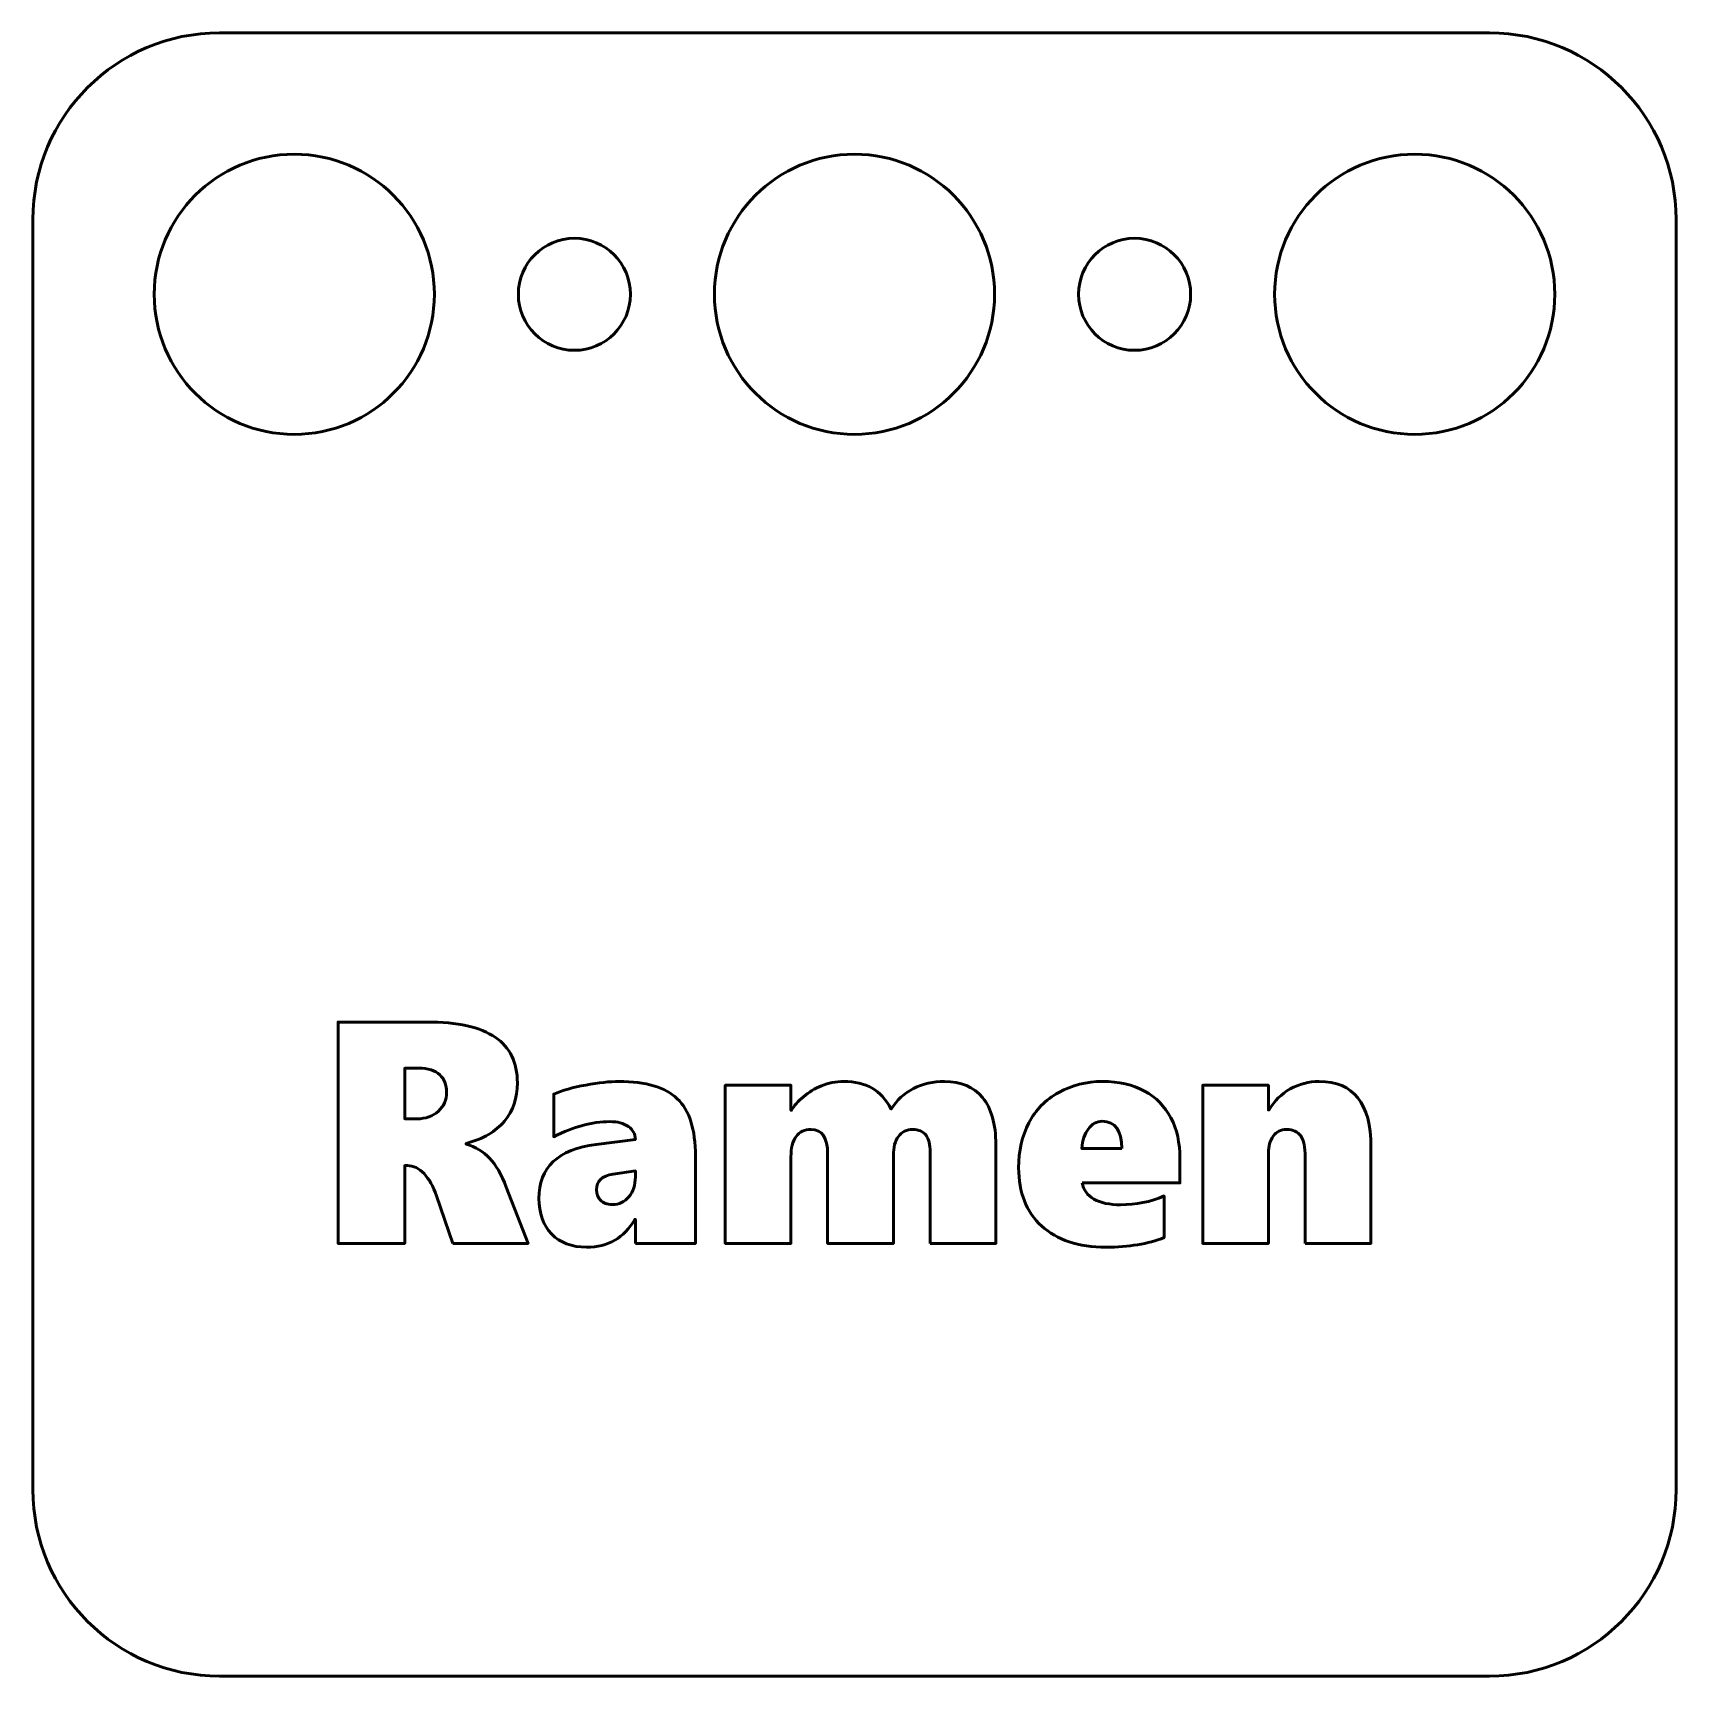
# Model space of a CAD drawing. Header units: centimetres. Extents: x -15.7 to 15.7, y -6.7 to 6.7.
# Drawn here: x -11.2 to -6.8, y -6.7 to -2.3 of the extents above; entities that cross this region are included whole.
import ezdxf

# ---------------------------------------------------------------- set-up
doc = ezdxf.new("R2010")
doc.units = ezdxf.units.CM
doc.header["$MEASUREMENT"] = 0
doc.layers.add('Layer 1', color=7, linetype='Continuous')

msp = doc.modelspace()

# ---------------------------------------------------------------- linework, layer by layer
at = {"layer": 'Layer 1', "lineweight": 53}
for centre, major_axis in [((-10.49999, -3.00001), (0, 0.37501)), ((-8.99999, -3.00001), (0, 0.37501)), ((-7.49999, -3.00001), (0, 0.37501)), ((-9.75, -3), (0, 0.15)), ((-8.25, -3), (0, 0.15))]:
    msp.add_ellipse(centre, major_axis=major_axis, ratio=1, dxfattribs=at)
msp.add_open_spline([(-11.2, -6.2), (-11.2, -6.2), (-11.2, -2.8), (-11.2, -2.8), (-11.2, -2.8), (-11.2, -2.52386), (-10.97614, -2.3), (-10.7, -2.3), (-10.7, -2.3), (-10.7, -2.3), (-7.3, -2.3), (-7.3, -2.3), (-7.3, -2.3), (-7.02386, -2.3), (-6.8, -2.52386), (-6.8, -2.8), (-6.8, -2.8), (-6.8, -2.8), (-6.8, -6.2), (-6.8, -6.2), (-6.8, -6.2), (-6.8, -6.47614), (-7.02386, -6.7), (-7.3, -6.7), (-7.3, -6.7), (-7.3, -6.7), (-10.7, -6.7), (-10.7, -6.7), (-10.7, -6.7), (-10.97614, -6.7), (-11.2, -6.47614), (-11.2, -6.2)], degree=3, knots=[0, 0, 0, 0, 0.1111111, 0.1111111, 0.1111111, 0.1111111, 0.2222222, 0.2222222, 0.2222222, 0.2222222, 0.3333333, 0.3333333, 0.3333333, 0.3333333, 0.4444444, 0.4444444, 0.4444444, 0.4444444, 0.5555556, 0.5555556, 0.5555556, 0.5555556, 0.6666667, 0.6666667, 0.6666667, 0.6666667, 0.7777778, 0.7777778, 0.7777778, 0.7777778, 1, 1, 1, 1], dxfattribs=at)
at = {"layer": 'Layer 1', "color": 5, "lineweight": 53}
for points, knots in [([(-10.07514, -5.54126), (-10.07514, -5.54126), (-10.11945, -5.41355), (-10.11945, -5.41355), (-10.11945, -5.41355), (-10.12791, -5.38844), (-10.13906, -5.36882), (-10.15261, -5.35443), (-10.15261, -5.35443), (-10.16629, -5.34018), (-10.18111, -5.33298), (-10.19706, -5.33298), (-10.19706, -5.33298), (-10.19706, -5.33298), (-10.20411, -5.33298), (-10.20411, -5.33298), (-10.20411, -5.33298), (-10.20411, -5.33298), (-10.20411, -5.54126), (-10.20411, -5.54126), (-10.20411, -5.54126), (-10.20411, -5.54126), (-10.38276, -5.54126), (-10.38276, -5.54126), (-10.38276, -5.54126), (-10.38276, -5.54126), (-10.38276, -4.94859), (-10.38276, -4.94859), (-10.38276, -4.94859), (-10.38276, -4.94859), (-10.14569, -4.94859), (-10.14569, -4.94859), (-10.14569, -4.94859), (-10.06272, -4.94859), (-10.00148, -4.96214), (-9.96196, -4.98937), (-9.96196, -4.98937), (-9.92245, -5.01647), (-9.9027, -5.05711), (-9.9027, -5.11143), (-9.9027, -5.11143), (-9.9027, -5.15222), (-9.91413, -5.18636), (-9.93713, -5.21388), (-9.93713, -5.21388), (-9.96013, -5.24154), (-9.99442, -5.26144), (-10.03986, -5.27385), (-10.03986, -5.27385), (-10.03986, -5.27385), (-10.03986, -5.27555), (-10.03986, -5.27555), (-10.03986, -5.27555), (-10.01474, -5.28317), (-9.99386, -5.29573), (-9.9772, -5.31308), (-9.9772, -5.31308), (-9.96041, -5.33044), (-9.94545, -5.35626), (-9.93233, -5.39041), (-9.93233, -5.39041), (-9.93233, -5.39041), (-9.87391, -5.54126), (-9.87391, -5.54126), (-9.87391, -5.54126), (-9.87391, -5.54126), (-10.07514, -5.54126), (-10.07514, -5.54126)], [0, 0, 0, 0, 0.0555556, 0.0555556, 0.0555556, 0.0555556, 0.1111111, 0.1111111, 0.1111111, 0.1111111, 0.1666667, 0.1666667, 0.1666667, 0.1666667, 0.2222222, 0.2222222, 0.2222222, 0.2222222, 0.2777778, 0.2777778, 0.2777778, 0.2777778, 0.3333333, 0.3333333, 0.3333333, 0.3333333, 0.3888889, 0.3888889, 0.3888889, 0.3888889, 0.4444444, 0.4444444, 0.4444444, 0.4444444, 0.5, 0.5, 0.5, 0.5, 0.5555556, 0.5555556, 0.5555556, 0.5555556, 0.6111111, 0.6111111, 0.6111111, 0.6111111, 0.6666667, 0.6666667, 0.6666667, 0.6666667, 0.7222222, 0.7222222, 0.7222222, 0.7222222, 0.7777778, 0.7777778, 0.7777778, 0.7777778, 0.8333333, 0.8333333, 0.8333333, 0.8333333, 0.8888889, 0.8888889, 0.8888889, 0.8888889, 1, 1, 1, 1]), ([(-10.09235, -5.13669), (-10.09235, -5.1168), (-10.09842, -5.10113), (-10.11056, -5.08956), (-10.11056, -5.08956), (-10.12255, -5.07799), (-10.1416, -5.0722), (-10.16742, -5.0722), (-10.16742, -5.0722), (-10.16742, -5.0722), (-10.20411, -5.0722), (-10.20411, -5.0722), (-10.20411, -5.0722), (-10.20411, -5.0722), (-10.20411, -5.20767), (-10.20411, -5.20767), (-10.20411, -5.20767), (-10.20411, -5.20767), (-10.17194, -5.20767), (-10.17194, -5.20767), (-10.17194, -5.20767), (-10.14795, -5.20767), (-10.12876, -5.2009), (-10.11422, -5.18749), (-10.11422, -5.18749), (-10.09969, -5.17395), (-10.09235, -5.15701), (-10.09235, -5.13669)], [0, 0, 0, 0, 0.125, 0.125, 0.125, 0.125, 0.25, 0.25, 0.25, 0.25, 0.375, 0.375, 0.375, 0.375, 0.5, 0.5, 0.5, 0.5, 0.625, 0.625, 0.625, 0.625, 0.75, 0.75, 0.75, 0.75, 1, 1, 1, 1]), ([(-9.58675, -5.54126), (-9.58675, -5.54126), (-9.58675, -5.47691), (-9.58675, -5.47691), (-9.58675, -5.47691), (-9.58675, -5.47691), (-9.58844, -5.47691), (-9.58844, -5.47691), (-9.58844, -5.47691), (-9.61652, -5.52658), (-9.65942, -5.55142), (-9.71728, -5.55142), (-9.71728, -5.55142), (-9.75721, -5.55142), (-9.78854, -5.53957), (-9.81112, -5.51586), (-9.81112, -5.51586), (-9.83369, -5.49215), (-9.84498, -5.46054), (-9.84498, -5.42089), (-9.84498, -5.42089), (-9.84498, -5.33778), (-9.7939, -5.28952), (-9.69174, -5.27639), (-9.69174, -5.27639), (-9.69174, -5.27639), (-9.58675, -5.26271), (-9.58675, -5.26271), (-9.58675, -5.26271), (-9.58675, -5.24888), (-9.59296, -5.23745), (-9.60538, -5.22856), (-9.60538, -5.22856), (-9.61765, -5.21967), (-9.6343, -5.21529), (-9.65533, -5.21529), (-9.65533, -5.21529), (-9.7026, -5.21529), (-9.75256, -5.22884), (-9.80519, -5.25593), (-9.80519, -5.25593), (-9.80519, -5.25593), (-9.80519, -5.14163), (-9.80519, -5.14163), (-9.80519, -5.14163), (-9.78233, -5.13175), (-9.75368, -5.12357), (-9.71925, -5.11722), (-9.71925, -5.11722), (-9.68482, -5.11087), (-9.65533, -5.10776), (-9.63078, -5.10776), (-9.63078, -5.10776), (-9.55895, -5.10776), (-9.50674, -5.12315), (-9.47442, -5.15391), (-9.47442, -5.15391), (-9.44211, -5.18453), (-9.42588, -5.23589), (-9.42588, -5.30772), (-9.42588, -5.30772), (-9.42588, -5.30772), (-9.42588, -5.54126), (-9.42588, -5.54126), (-9.42588, -5.54126), (-9.42588, -5.54126), (-9.58675, -5.54126), (-9.58675, -5.54126)], [0, 0, 0, 0, 0.0555556, 0.0555556, 0.0555556, 0.0555556, 0.1111111, 0.1111111, 0.1111111, 0.1111111, 0.1666667, 0.1666667, 0.1666667, 0.1666667, 0.2222222, 0.2222222, 0.2222222, 0.2222222, 0.2777778, 0.2777778, 0.2777778, 0.2777778, 0.3333333, 0.3333333, 0.3333333, 0.3333333, 0.3888889, 0.3888889, 0.3888889, 0.3888889, 0.4444444, 0.4444444, 0.4444444, 0.4444444, 0.5, 0.5, 0.5, 0.5, 0.5555556, 0.5555556, 0.5555556, 0.5555556, 0.6111111, 0.6111111, 0.6111111, 0.6111111, 0.6666667, 0.6666667, 0.6666667, 0.6666667, 0.7222222, 0.7222222, 0.7222222, 0.7222222, 0.7777778, 0.7777778, 0.7777778, 0.7777778, 0.8333333, 0.8333333, 0.8333333, 0.8333333, 0.8888889, 0.8888889, 0.8888889, 0.8888889, 1, 1, 1, 1]), ([(-8.79765, -5.54126), (-8.79765, -5.54126), (-8.79765, -5.29728), (-8.79765, -5.29728), (-8.79765, -5.29728), (-8.79765, -5.27682), (-8.80132, -5.26158), (-8.80852, -5.25156), (-8.80852, -5.25156), (-8.81586, -5.24154), (-8.82771, -5.23646), (-8.84422, -5.23646), (-8.84422, -5.23646), (-8.86045, -5.23646), (-8.87315, -5.24253), (-8.88218, -5.2548), (-8.88218, -5.2548), (-8.89135, -5.26708), (-8.89587, -5.28415), (-8.89587, -5.30589), (-8.89587, -5.30589), (-8.89587, -5.30589), (-8.89587, -5.54126), (-8.89587, -5.54126), (-8.89587, -5.54126), (-8.89587, -5.54126), (-9.07198, -5.54126), (-9.07198, -5.54126), (-9.07198, -5.54126), (-9.07198, -5.54126), (-9.07198, -5.30137), (-9.07198, -5.30137), (-9.07198, -5.30137), (-9.07198, -5.25805), (-9.08665, -5.23646), (-9.11614, -5.23646), (-9.11614, -5.23646), (-9.13406, -5.23646), (-9.14747, -5.24267), (-9.1565, -5.25523), (-9.1565, -5.25523), (-9.16567, -5.26779), (-9.17019, -5.28585), (-9.17019, -5.30927), (-9.17019, -5.30927), (-9.17019, -5.30927), (-9.17019, -5.54126), (-9.17019, -5.54126), (-9.17019, -5.54126), (-9.17019, -5.54126), (-9.3463, -5.54126), (-9.3463, -5.54126), (-9.3463, -5.54126), (-9.3463, -5.54126), (-9.3463, -5.11792), (-9.3463, -5.11792), (-9.3463, -5.11792), (-9.3463, -5.11792), (-9.17019, -5.11792), (-9.17019, -5.11792), (-9.17019, -5.11792), (-9.17019, -5.11792), (-9.17019, -5.18481), (-9.17019, -5.18481), (-9.17019, -5.18481), (-9.17019, -5.18481), (-9.1685, -5.18481), (-9.1685, -5.18481), (-9.1685, -5.18481), (-9.16186, -5.17296), (-9.15142, -5.16096), (-9.13689, -5.14883), (-9.13689, -5.14883), (-9.12249, -5.13655), (-9.10612, -5.12667), (-9.08792, -5.11905), (-9.08792, -5.11905), (-9.06986, -5.11157), (-9.0501, -5.10776), (-9.02894, -5.10776), (-9.02894, -5.10776), (-8.99888, -5.10776), (-8.97362, -5.11369), (-8.95302, -5.12555), (-8.95302, -5.12555), (-8.93256, -5.13726), (-8.91548, -5.15603), (-8.90165, -5.18157), (-8.90165, -5.18157), (-8.8867, -5.15786), (-8.86694, -5.13966), (-8.8421, -5.12696), (-8.8421, -5.12696), (-8.81727, -5.11411), (-8.78961, -5.10776), (-8.75927, -5.10776), (-8.75927, -5.10776), (-8.71496, -5.10776), (-8.68081, -5.12216), (-8.65711, -5.15109), (-8.65711, -5.15109), (-8.6334, -5.18001), (-8.62155, -5.22178), (-8.62155, -5.27639), (-8.62155, -5.27639), (-8.62155, -5.27639), (-8.62155, -5.54126), (-8.62155, -5.54126), (-8.62155, -5.54126), (-8.62155, -5.54126), (-8.79765, -5.54126), (-8.79765, -5.54126)], [0, 0, 0, 0, 0.0344828, 0.0344828, 0.0344828, 0.0344828, 0.0689655, 0.0689655, 0.0689655, 0.0689655, 0.1034483, 0.1034483, 0.1034483, 0.1034483, 0.137931, 0.137931, 0.137931, 0.137931, 0.1724138, 0.1724138, 0.1724138, 0.1724138, 0.2068966, 0.2068966, 0.2068966, 0.2068966, 0.2413793, 0.2413793, 0.2413793, 0.2413793, 0.2758621, 0.2758621, 0.2758621, 0.2758621, 0.3103448, 0.3103448, 0.3103448, 0.3103448, 0.3448276, 0.3448276, 0.3448276, 0.3448276, 0.3793103, 0.3793103, 0.3793103, 0.3793103, 0.4137931, 0.4137931, 0.4137931, 0.4137931, 0.4482759, 0.4482759, 0.4482759, 0.4482759, 0.4827586, 0.4827586, 0.4827586, 0.4827586, 0.5172414, 0.5172414, 0.5172414, 0.5172414, 0.5517241, 0.5517241, 0.5517241, 0.5517241, 0.5862069, 0.5862069, 0.5862069, 0.5862069, 0.6206897, 0.6206897, 0.6206897, 0.6206897, 0.6551724, 0.6551724, 0.6551724, 0.6551724, 0.6896552, 0.6896552, 0.6896552, 0.6896552, 0.7241379, 0.7241379, 0.7241379, 0.7241379, 0.7586207, 0.7586207, 0.7586207, 0.7586207, 0.7931034, 0.7931034, 0.7931034, 0.7931034, 0.8275862, 0.8275862, 0.8275862, 0.8275862, 0.862069, 0.862069, 0.862069, 0.862069, 0.8965517, 0.8965517, 0.8965517, 0.8965517, 0.9310345, 0.9310345, 0.9310345, 0.9310345, 1, 1, 1, 1]), ([(-8.39026, -5.37955), (-8.38716, -5.39775), (-8.37672, -5.412), (-8.35879, -5.42244), (-8.35879, -5.42244), (-8.34087, -5.43275), (-8.31717, -5.43797), (-8.28767, -5.43797), (-8.28767, -5.43797), (-8.24661, -5.43797), (-8.20766, -5.43006), (-8.17098, -5.41426), (-8.17098, -5.41426), (-8.17098, -5.41426), (-8.17098, -5.52574), (-8.17098, -5.52574), (-8.17098, -5.52574), (-8.21373, -5.54281), (-8.26552, -5.55142), (-8.32648, -5.55142), (-8.32648, -5.55142), (-8.40028, -5.55142), (-8.45771, -5.53251), (-8.49878, -5.49483), (-8.49878, -5.49483), (-8.53984, -5.45716), (-8.56044, -5.40523), (-8.56044, -5.33905), (-8.56044, -5.33905), (-8.56044, -5.29361), (-8.55141, -5.25353), (-8.53335, -5.21882), (-8.53335, -5.21882), (-8.51529, -5.18425), (-8.48862, -5.15701), (-8.4532, -5.13726), (-8.4532, -5.13726), (-8.41778, -5.11764), (-8.37883, -5.10776), (-8.33608, -5.10776), (-8.33608, -5.10776), (-8.29233, -5.10776), (-8.2548, -5.11623), (-8.22361, -5.13331), (-8.22361, -5.13331), (-8.19257, -5.15038), (-8.16886, -5.17437), (-8.15277, -5.20527), (-8.15277, -5.20527), (-8.13668, -5.23604), (-8.12864, -5.27216), (-8.12864, -5.31351), (-8.12864, -5.31351), (-8.12864, -5.31351), (-8.12864, -5.37955), (-8.12864, -5.37955), (-8.12864, -5.37955), (-8.12864, -5.37955), (-8.39026, -5.37955), (-8.39026, -5.37955)], [0, 0, 0, 0, 0.0625, 0.0625, 0.0625, 0.0625, 0.125, 0.125, 0.125, 0.125, 0.1875, 0.1875, 0.1875, 0.1875, 0.25, 0.25, 0.25, 0.25, 0.3125, 0.3125, 0.3125, 0.3125, 0.375, 0.375, 0.375, 0.375, 0.4375, 0.4375, 0.4375, 0.4375, 0.5, 0.5, 0.5, 0.5, 0.5625, 0.5625, 0.5625, 0.5625, 0.625, 0.625, 0.625, 0.625, 0.6875, 0.6875, 0.6875, 0.6875, 0.75, 0.75, 0.75, 0.75, 0.8125, 0.8125, 0.8125, 0.8125, 0.875, 0.875, 0.875, 0.875, 1, 1, 1, 1]), ([(-7.79336, -5.54126), (-7.79336, -5.54126), (-7.79336, -5.31012), (-7.79336, -5.31012), (-7.79336, -5.31012), (-7.79336, -5.28387), (-7.79731, -5.2651), (-7.80507, -5.25367), (-7.80507, -5.25367), (-7.81297, -5.24224), (-7.82567, -5.23646), (-7.84331, -5.23646), (-7.84331, -5.23646), (-7.85841, -5.23646), (-7.87026, -5.24239), (-7.87873, -5.25424), (-7.87873, -5.25424), (-7.88734, -5.26609), (-7.89157, -5.28133), (-7.89157, -5.29968), (-7.89157, -5.29968), (-7.89157, -5.29968), (-7.89157, -5.54126), (-7.89157, -5.54126), (-7.89157, -5.54126), (-7.89157, -5.54126), (-8.06768, -5.54126), (-8.06768, -5.54126), (-8.06768, -5.54126), (-8.06768, -5.54126), (-8.06768, -5.11792), (-8.06768, -5.11792), (-8.06768, -5.11792), (-8.06768, -5.11792), (-7.89157, -5.11792), (-7.89157, -5.11792), (-7.89157, -5.11792), (-7.89157, -5.11792), (-7.89157, -5.18397), (-7.89157, -5.18397), (-7.89157, -5.18397), (-7.89157, -5.18397), (-7.88988, -5.18397), (-7.88988, -5.18397), (-7.88988, -5.18397), (-7.87591, -5.15984), (-7.857, -5.14107), (-7.83329, -5.1278), (-7.83329, -5.1278), (-7.80958, -5.1144), (-7.7839, -5.10776), (-7.7561, -5.10776), (-7.7561, -5.10776), (-7.66353, -5.10776), (-7.61725, -5.16619), (-7.61725, -5.28303), (-7.61725, -5.28303), (-7.61725, -5.28303), (-7.61725, -5.54126), (-7.61725, -5.54126), (-7.61725, -5.54126), (-7.61725, -5.54126), (-7.79336, -5.54126), (-7.79336, -5.54126)], [0, 0, 0, 0, 0.0588235, 0.0588235, 0.0588235, 0.0588235, 0.1176471, 0.1176471, 0.1176471, 0.1176471, 0.1764706, 0.1764706, 0.1764706, 0.1764706, 0.2352941, 0.2352941, 0.2352941, 0.2352941, 0.2941176, 0.2941176, 0.2941176, 0.2941176, 0.3529412, 0.3529412, 0.3529412, 0.3529412, 0.4117647, 0.4117647, 0.4117647, 0.4117647, 0.4705882, 0.4705882, 0.4705882, 0.4705882, 0.5294118, 0.5294118, 0.5294118, 0.5294118, 0.5882353, 0.5882353, 0.5882353, 0.5882353, 0.6470588, 0.6470588, 0.6470588, 0.6470588, 0.7058824, 0.7058824, 0.7058824, 0.7058824, 0.7647059, 0.7647059, 0.7647059, 0.7647059, 0.8235294, 0.8235294, 0.8235294, 0.8235294, 0.8823529, 0.8823529, 0.8823529, 0.8823529, 1, 1, 1, 1]), ([(-8.28443, -5.28726), (-8.28443, -5.23872), (-8.30193, -5.21445), (-8.33692, -5.21445), (-8.33692, -5.21445), (-8.3516, -5.21445), (-8.36373, -5.22108), (-8.37375, -5.23434), (-8.37375, -5.23434), (-8.38363, -5.24775), (-8.38942, -5.26525), (-8.39111, -5.28726), (-8.39111, -5.28726), (-8.39111, -5.28726), (-8.28443, -5.28726), (-8.28443, -5.28726)], [0, 0, 0, 0, 0.2, 0.2, 0.2, 0.2, 0.4, 0.4, 0.4, 0.4, 0.6, 0.6, 0.6, 0.6, 1, 1, 1, 1]), ([(-9.69089, -5.39747), (-9.69089, -5.40904), (-9.68722, -5.41849), (-9.67988, -5.42597), (-9.67988, -5.42597), (-9.67269, -5.43345), (-9.66224, -5.43712), (-9.6487, -5.43712), (-9.6487, -5.43712), (-9.63021, -5.43712), (-9.61539, -5.43021), (-9.60396, -5.41638), (-9.60396, -5.41638), (-9.59253, -5.40269), (-9.58675, -5.38505), (-9.58675, -5.36346), (-9.58675, -5.36346), (-9.58675, -5.36346), (-9.58675, -5.34737), (-9.58675, -5.34737), (-9.58675, -5.34737), (-9.58675, -5.34737), (-9.6463, -5.3557), (-9.6463, -5.3557), (-9.6463, -5.3557), (-9.67607, -5.36064), (-9.69089, -5.37447), (-9.69089, -5.39747)], [0, 0, 0, 0, 0.125, 0.125, 0.125, 0.125, 0.25, 0.25, 0.25, 0.25, 0.375, 0.375, 0.375, 0.375, 0.5, 0.5, 0.5, 0.5, 0.625, 0.625, 0.625, 0.625, 0.75, 0.75, 0.75, 0.75, 1, 1, 1, 1])]:
    msp.add_open_spline(points, degree=3, knots=knots, dxfattribs=at)

doc.saveas('drawing.dxf')
